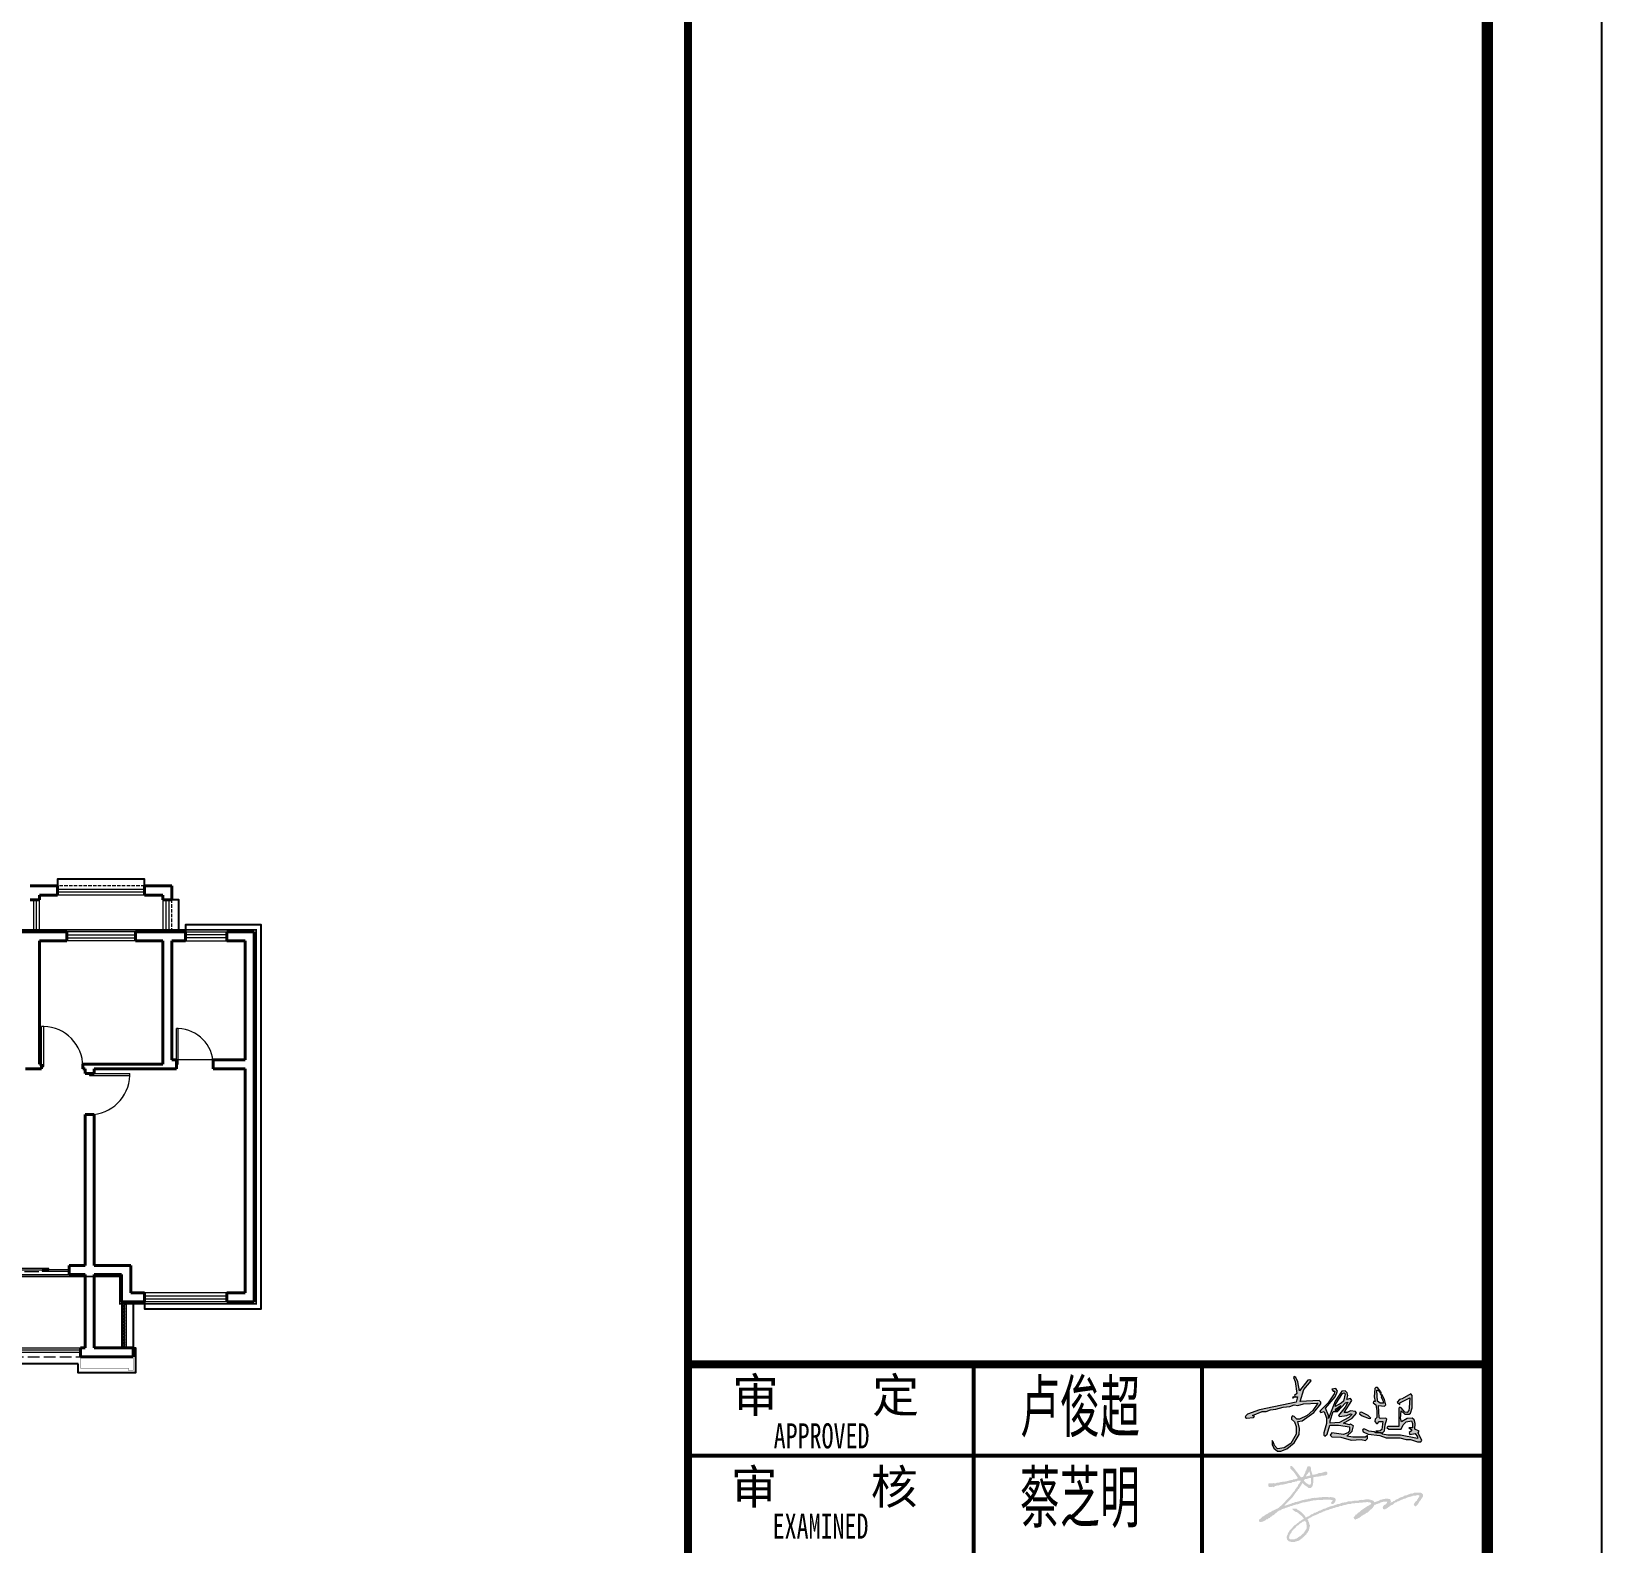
# Model space of a CAD drawing. Extents: x -518115 to 389031, y -231062 to 1628073.
# Drawn here: x 69376 to 83114, y 655088 to 668320 of the extents above; entities that cross this region are included whole.
import ezdxf

# ---------------------------------------------------------------- set-up
doc = ezdxf.new("R2010")
doc.units = 0
doc.header["$LTSCALE"] = 1000
doc.header["$MEASUREMENT"] = 0
doc.linetypes.add('DASH', pattern=[0.35, 0.25, -0.1])
for name, color, linetype, lineweight in [('WALL', 9, 'Continuous', 40), ('WINDOW', 144, 'Continuous', 15), ('平面-栏杆', 135, 'Continuous', 15), ('平面-看线', 45, 'Continuous', 15), ('签名', 7, 'Continuous', 18)]:
    doc.layers.add(name, color=color, linetype=linetype, lineweight=lineweight)
doc.layers.add('yichutu', color=7, linetype='Continuous', true_color=0xffffff, plot=False)
for name, color, linetype in [('图框', 140, 'Continuous'), ('图签文字', 147, 'Continuous'), ('看线', 251, 'Continuous')]:
    doc.layers.add(name, color=color, linetype=linetype)
doc.styles.add('建筑图签-1', font='', dxfattribs={"width": 0.7})
doc.styles.add('建筑图签-2', font='TXT.shx', dxfattribs={"width": 0.5, "bigfont": 'HZTXT.shx'})
doc.styles.get('建筑图签-1').set_extended_font_data('SimHei')

# ---------------------------------------------------------------- blocks, each defined once
blk = doc.blocks.new('ljc')
at = {"linetype": 'Continuous'}
h = blk.add_hatch(color=0, dxfattribs=at)
h.paths.add_polyline_path([(2022.8, 1567.7), (2018.8, 1563.7), (2019.8, 1561.7), (2023.8, 1561.7), (2021.8, 1551.7), (1954.8, 1537.7), (1932.8, 1529.7), (1929.8, 1526.7), (1928.8, 1524.7), (1930.8, 1522.7), (1943.8, 1523.7), (1945.8, 1525.7), (1941.8, 1527.7), (1959.8, 1534.7), (1966.8, 1534.7), (1974.8, 1537.7), (1984.8, 1538.7), (1997.8, 1542.7), (2009.8, 1543.7), (2017.8, 1546.7), (2024.8, 1545.7), (2034.8, 1548.7), (2060.8, 1549.7), (2051.8, 1536.7), (2041.8, 1527.7), (2027.8, 1520.7), (2022.8, 1520.7), (2017.8, 1525.7), (2014.8, 1526.7), (2012.8, 1524.7), (2012.8, 1520.7), (2018.8, 1515.7), (2021.8, 1507.7), (2021.8, 1493.7), (2011.8, 1476.7), (1999.8, 1468.7), (1987.8, 1466.7), (1981.8, 1472.7), (1979.8, 1479.7), (1977.8, 1481.7), (1977.8, 1474.7), (1980.8, 1467.7), (1987.8, 1462.7), (1993.8, 1462.7), (2004.8, 1466.7), (2017.8, 1477.7), (2026.8, 1492.7), (2027.8, 1503.7), (2024.8, 1516.7), (2032.8, 1517.7), (2053.8, 1532.7), (2066.8, 1548.7), (2066.8, 1551.7), (2063.8, 1554.7), (2028.8, 1552.7), (2035.8, 1574.7), (2048.8, 1590.7), (2046.8, 1592.7), (2042.8, 1591.7), (2027.8, 1572.7), (2024.8, 1588.7), (2020.8, 1596.7), (2017.8, 1598.7), (2016.8, 1596.7), (2019.8, 1589.7)])
h.paths.add_polyline_path([(2080.8, 1521.7), (2080.8, 1527.7), (2074.8, 1540.7), (2092.8, 1561.7), (2096.8, 1571.7), (2093.8, 1576.7), (2086.8, 1575.7), (2088.8, 1571.7), (2091.8, 1571.7), (2090.8, 1566.7), (2079.8, 1550.7), (2065.8, 1536.7), (2064.8, 1534.7), (2066.8, 1532.7), (2072.8, 1534.7), (2076.8, 1522.7), (2076.8, 1512.7), (2071.8, 1495.7), (2071.8, 1491.7), (2073.8, 1489.7), (2077.8, 1493.7), (2082.8, 1509.7), (2098.8, 1509.7), (2118.8, 1506.7), (2118.8, 1499.7), (2115.8, 1495.7), (2107.8, 1492.7), (2086.8, 1495.7), (2083.8, 1491.7), (2086.8, 1488.7), (2102.8, 1487.7), (2121.8, 1482.7), (2139.8, 1483.7), (2147.8, 1481.7), (2151.8, 1485.7), (2151.8, 1490.7), (2147.8, 1487.7), (2124.8, 1487.7), (2113.8, 1489.7), (2123.8, 1498.7), (2125.8, 1508.7), (2120.8, 1511.7), (2118.8, 1510.7), (2107.8, 1513.7), (2123.8, 1522.7), (2131.8, 1531.7), (2129.8, 1534.7), (2120.8, 1535.7), (2114.8, 1532.7), (2108.8, 1532.7), (2122.8, 1554.7), (2120.8, 1558.7), (2113.8, 1556.7), (2115.8, 1563.7), (2114.8, 1568.7), (2110.8, 1572.7), (2104.8, 1571.7), (2092.8, 1553.7)])
h.paths.add_polyline_path([(2088.8, 1534.7), (2096.8, 1534.7), (2111.8, 1550.7), (2115.8, 1551.7), (2110.8, 1542.7), (2098.8, 1527.7), (2100.8, 1525.7), (2113.8, 1527.7), (2120.8, 1530.7), (2123.8, 1529.7), (2117.8, 1523.7), (2100.8, 1514.7), (2083.8, 1513.7), (2083.8, 1517.7)], flags=16)
h.paths.add_polyline_path([(2092.8, 1536.7), (2094.8, 1539.7), (2102.8, 1545.7), (2095.8, 1536.7)], flags=16)
h.paths.add_polyline_path([(2092.8, 1543.7), (2093.8, 1548.7), (2105.8, 1567.7), (2108.8, 1568.7), (2110.8, 1566.7), (2107.8, 1553.7), (2103.8, 1549.7)], flags=16)
h.paths.add_polyline_path([(2140.8, 1533.7), (2137.8, 1532.7), (2136.8, 1530.7), (2141.8, 1526.7), (2154.8, 1521.7), (2157.8, 1522.7), (2152.8, 1527.7)])
h.paths.add_polyline_path([(2174.8, 1521.7), (2172.8, 1523.7), (2171.8, 1545.7), (2182.8, 1544.7), (2184.8, 1546.7), (2182.8, 1556.7), (2177.8, 1565.7), (2176.8, 1560.7), (2179.8, 1555.7), (2180.8, 1549.7), (2174.8, 1549.7), (2169.8, 1553.7), (2168.8, 1573.7), (2170.8, 1573.7), (2174.8, 1568.7), (2175.8, 1570.7), (2169.8, 1578.7), (2166.8, 1578.7), (2164.8, 1576.7), (2163.8, 1561.7), (2165.8, 1552.7), (2162.8, 1552.7), (2161.8, 1550.7), (2166.8, 1546.7), (2168.8, 1536.7), (2168.8, 1523.7), (2165.8, 1520.7), (2164.8, 1516.7), (2167.8, 1512.7), (2169.8, 1512.7), (2172.8, 1516.7), (2179.8, 1516.7), (2177.8, 1501.7), (2174.8, 1499.7), (2166.8, 1498.7), (2174.8, 1495.7), (2179.8, 1496.7), (2182.8, 1499.7), (2183.8, 1510.7), (2186.8, 1520.7), (2184.8, 1522.7)])
h.paths.add_polyline_path([(2232.8, 1541.7), (2232.8, 1563.7), (2230.8, 1566.7), (2214.8, 1557.7), (2209.8, 1556.7), (2205.8, 1551.7), (2210.8, 1547.7), (2210.8, 1550.7), (2228.8, 1559.7), (2227.8, 1541.7), (2226.8, 1536.7), (2223.8, 1532.7), (2219.8, 1533.7), (2212.8, 1541.7), (2210.8, 1542.7), (2208.8, 1540.7), (2208.8, 1507.7), (2188.8, 1507.7), (2186.8, 1505.7), (2190.8, 1502.7), (2212.8, 1502.7), (2216.8, 1510.7), (2221.8, 1515.7), (2231.8, 1517.7), (2233.8, 1512.7), (2233.8, 1504.7), (2226.8, 1504.7), (2231.8, 1501.7), (2231.8, 1499.7), (2227.8, 1496.7), (2228.8, 1492.7), (2238.8, 1494.7), (2242.8, 1488.7), (2242.8, 1485.7), (2211.8, 1491.7), (2188.8, 1491.7), (2178.8, 1493.7), (2175.8, 1495.7), (2166.8, 1495.7), (2163.8, 1497.7), (2153.8, 1498.7), (2146.8, 1502.7), (2143.8, 1502.7), (2142.8, 1500.7), (2143.8, 1497.7), (2152.8, 1493.7), (2173.8, 1490.7), (2185.8, 1486.7), (2210.8, 1486.7), (2221.8, 1483.7), (2229.8, 1483.7), (2242.8, 1479.7), (2248.8, 1479.7), (2250.8, 1481.7), (2243.8, 1495.7), (2245.8, 1498.7), (2237.8, 1502.7), (2238.8, 1512.7), (2236.8, 1519.7), (2232.8, 1522.7), (2223.8, 1521.7), (2213.8, 1515.7), (2211.8, 1521.7), (2212.8, 1535.7), (2219.8, 1529.7), (2227.8, 1529.7), (2229.8, 1531.7)])
at = {"color": 0, "linetype": 'Continuous', "elevation": 16426272}
for points in [[(1929.8, 1526.7), (1928.8, 1524.7), (1930.8, 1522.7), (1943.8, 1523.7), (1945.8, 1525.7), (1941.8, 1527.7), (1959.8, 1534.7), (1966.8, 1534.7), (1974.8, 1537.7), (1984.8, 1538.7), (1997.8, 1542.7), (2009.8, 1543.7), (2017.8, 1546.7), (2024.8, 1545.7), (2034.8, 1548.7), (2060.8, 1549.7), (2051.8, 1536.7), (2041.8, 1527.7), (2027.8, 1520.7), (2022.8, 1520.7), (2017.8, 1525.7), (2014.8, 1526.7), (2012.8, 1524.7), (2012.8, 1520.7), (2018.8, 1515.7), (2021.8, 1507.7), (2021.8, 1493.7), (2011.8, 1476.7), (1999.8, 1468.7), (1987.8, 1466.7), (1981.8, 1472.7), (1979.8, 1479.7), (1977.8, 1481.7), (1977.8, 1474.7), (1980.8, 1467.7), (1987.8, 1462.7), (1993.8, 1462.7), (2004.8, 1466.7), (2017.8, 1477.7), (2026.8, 1492.7), (2027.8, 1503.7), (2024.8, 1516.7), (2032.8, 1517.7), (2053.8, 1532.7), (2066.8, 1548.7), (2066.8, 1551.7), (2063.8, 1554.7), (2028.8, 1552.7), (2035.8, 1574.7), (2048.8, 1590.7), (2046.8, 1592.7), (2042.8, 1591.7), (2027.8, 1572.7), (2024.8, 1588.7), (2020.8, 1596.7), (2017.8, 1598.7), (2016.8, 1596.7), (2019.8, 1589.7), (2022.8, 1567.7), (2018.8, 1563.7), (2019.8, 1561.7), (2023.8, 1561.7), (2021.8, 1551.7), (1954.8, 1537.7), (1932.8, 1529.7), (1929.8, 1526.7)], [(2065.8, 1536.7), (2064.8, 1534.7), (2066.8, 1532.7), (2072.8, 1534.7), (2076.8, 1522.7), (2076.8, 1512.7), (2071.8, 1495.7), (2071.8, 1491.7), (2073.8, 1489.7), (2077.8, 1493.7), (2082.8, 1509.7), (2098.8, 1509.7), (2118.8, 1506.7), (2118.8, 1499.7), (2115.8, 1495.7), (2107.8, 1492.7), (2086.8, 1495.7), (2083.8, 1491.7), (2086.8, 1488.7), (2102.8, 1487.7), (2121.8, 1482.7), (2139.8, 1483.7), (2147.8, 1481.7), (2151.8, 1485.7), (2151.8, 1490.7), (2147.8, 1487.7), (2124.8, 1487.7), (2113.8, 1489.7), (2123.8, 1498.7), (2125.8, 1508.7), (2120.8, 1511.7), (2118.8, 1510.7), (2107.8, 1513.7), (2123.8, 1522.7), (2131.8, 1531.7), (2129.8, 1534.7), (2120.8, 1535.7), (2114.8, 1532.7), (2108.8, 1532.7), (2122.8, 1554.7), (2120.8, 1558.7), (2113.8, 1556.7), (2115.8, 1563.7), (2114.8, 1568.7), (2110.8, 1572.7), (2104.8, 1571.7), (2092.8, 1553.7), (2080.8, 1521.7), (2080.8, 1527.7), (2074.8, 1540.7), (2092.8, 1561.7), (2096.8, 1571.7), (2093.8, 1576.7), (2086.8, 1575.7), (2088.8, 1571.7), (2091.8, 1571.7), (2090.8, 1566.7), (2079.8, 1550.7), (2065.8, 1536.7)], [(2162.8, 1552.7), (2161.8, 1550.7), (2166.8, 1546.7), (2168.8, 1536.7), (2168.8, 1523.7), (2165.8, 1520.7), (2164.8, 1516.7), (2167.8, 1512.7), (2169.8, 1512.7), (2172.8, 1516.7), (2179.8, 1516.7), (2177.8, 1501.7), (2174.8, 1499.7), (2166.8, 1498.7), (2174.8, 1495.7), (2179.8, 1496.7), (2182.8, 1499.7), (2183.8, 1510.7), (2186.8, 1520.7), (2184.8, 1522.7), (2174.8, 1521.7), (2172.8, 1523.7), (2171.8, 1545.7), (2182.8, 1544.7), (2184.8, 1546.7), (2182.8, 1556.7), (2177.8, 1565.7), (2176.8, 1560.7), (2179.8, 1555.7), (2180.8, 1549.7), (2174.8, 1549.7), (2169.8, 1553.7), (2168.8, 1573.7), (2170.8, 1573.7), (2174.8, 1568.7), (2175.8, 1570.7), (2169.8, 1578.7), (2166.8, 1578.7), (2164.8, 1576.7), (2163.8, 1561.7), (2165.8, 1552.7), (2162.8, 1552.7)], [(2015.8, 1560.7), (2014.8, 1559.7), (2016.8, 1559.7), (2015.8, 1560.7)], [(2016.8, 1561.7), (2015.8, 1560.7), (2018.8, 1560.7), (2016.8, 1561.7)], [(2083.8, 1513.7), (2083.8, 1517.7), (2088.8, 1534.7), (2096.8, 1534.7), (2111.8, 1550.7), (2115.8, 1551.7), (2110.8, 1542.7), (2098.8, 1527.7), (2100.8, 1525.7), (2113.8, 1527.7), (2120.8, 1530.7), (2123.8, 1529.7), (2117.8, 1523.7), (2100.8, 1514.7), (2083.8, 1513.7)], [(2092.8, 1543.7), (2093.8, 1548.7), (2105.8, 1567.7), (2108.8, 1568.7), (2110.8, 1566.7), (2107.8, 1553.7), (2103.8, 1549.7), (2092.8, 1543.7)], [(2092.8, 1536.7), (2094.8, 1539.7), (2102.8, 1545.7), (2095.8, 1536.7), (2092.8, 1536.7)], [(2143.8, 1502.7), (2142.8, 1500.7), (2143.8, 1497.7), (2152.8, 1493.7), (2173.8, 1490.7), (2185.8, 1486.7), (2210.8, 1486.7), (2221.8, 1483.7), (2229.8, 1483.7), (2242.8, 1479.7), (2248.8, 1479.7), (2250.8, 1481.7), (2243.8, 1495.7), (2245.8, 1498.7), (2237.8, 1502.7), (2238.8, 1512.7), (2236.8, 1519.7), (2232.8, 1522.7), (2223.8, 1521.7), (2213.8, 1515.7), (2211.8, 1521.7), (2212.8, 1535.7), (2219.8, 1529.7), (2227.8, 1529.7), (2229.8, 1531.7), (2232.8, 1541.7), (2232.8, 1563.7), (2230.8, 1566.7), (2214.8, 1557.7), (2209.8, 1556.7), (2205.8, 1551.7), (2210.8, 1547.7), (2210.8, 1550.7), (2228.8, 1559.7), (2227.8, 1541.7), (2226.8, 1536.7), (2223.8, 1532.7), (2219.8, 1533.7), (2212.8, 1541.7), (2210.8, 1542.7), (2208.8, 1540.7), (2208.8, 1507.7), (2188.8, 1507.7), (2186.8, 1505.7), (2190.8, 1502.7), (2212.8, 1502.7), (2216.8, 1510.7), (2221.8, 1515.7), (2231.8, 1517.7), (2233.8, 1512.7), (2233.8, 1504.7), (2226.8, 1504.7), (2231.8, 1501.7), (2231.8, 1499.7), (2227.8, 1496.7), (2228.8, 1492.7), (2238.8, 1494.7), (2242.8, 1488.7), (2242.8, 1485.7), (2211.8, 1491.7), (2188.8, 1491.7), (2178.8, 1493.7), (2175.8, 1495.7), (2166.8, 1495.7), (2163.8, 1497.7), (2153.8, 1498.7), (2146.8, 1502.7), (2143.8, 1502.7)], [(2176.8, 1568.7), (2175.8, 1569.7), (2174.8, 1566.7), (2176.8, 1564.7), (2176.8, 1568.7)], [(2137.8, 1532.7), (2136.8, 1530.7), (2141.8, 1526.7), (2154.8, 1521.7), (2157.8, 1522.7), (2152.8, 1527.7), (2140.8, 1533.7), (2137.8, 1532.7)]]:
    blk.add_lwpolyline(points, dxfattribs=at)
blk = doc.blocks.new('TK')
at = {"layer": '签名'}
h = blk.add_hatch(color=2, dxfattribs=at)
h.dxf.hatch_style = 1
h.paths.add_polyline_path([(546890, 502532), (546890, 502538), (546896, 502544), (546894, 502548), (546902, 502554), (546918, 502578), (546928, 502542)], flags=16)
h.paths.add_polyline_path([(546872, 502494), (546872, 502500), (546882, 502510), (546892, 502510), (546918, 502518), (546932, 502518), (546934, 502480), (546930, 502466), (546926, 502462), (546914, 502460), (546886, 502478)], flags=16)
h.paths.add_polyline_path([(546740, 501992), (546746, 502022), (546754, 502030), (546754, 502038), (546762, 502042), (546766, 502058), (546772, 502060), (546784, 502074), (546792, 502078), (546810, 502102), (546820, 502104), (546836, 502120), (546848, 502126), (546856, 502136), (546872, 502140), (546878, 502146), (546882, 502146), (546884, 502138), (546890, 502132), (546892, 502114), (546896, 502106), (546894, 502076), (546864, 502032), (546860, 502032), (546836, 502008), (546832, 502008), (546804, 501988), (546796, 501988), (546788, 501982), (546750, 501982)], flags=16)
h.paths.add_polyline_path([(546720, 502002), (546718, 502000), (546724, 501980), (546738, 501966), (546758, 501960), (546790, 501958), (546794, 501962), (546824, 501970), (546838, 501978), (546844, 501986), (546854, 501990), (546864, 502002), (546868, 502000), (546870, 502006), (546892, 502026), (546892, 502030), (546900, 502038), (546914, 502062), (546920, 502092), (546926, 502102), (546918, 502112), (546914, 502134), (546910, 502138), (546908, 502148), (546902, 502154), (546902, 502160), (546908, 502160), (546920, 502170), (546936, 502176), (546942, 502184), (546950, 502184), (546958, 502190), (546980, 502196), (546984, 502202), (546990, 502202), (547008, 502212), (547016, 502212), (547018, 502216), (547028, 502218), (547040, 502226), (547048, 502226), (547056, 502232), (547092, 502242), (547096, 502246), (547116, 502250), (547126, 502256), (547134, 502256), (547160, 502266), (547170, 502266), (547190, 502276), (547200, 502274), (547212, 502280), (547236, 502284), (547240, 502288), (547246, 502286), (547252, 502290), (547280, 502292), (547288, 502296), (547424, 502308), (547446, 502306), (547456, 502302), (547460, 502296), (547456, 502288), (547448, 502286), (547440, 502278), (547428, 502274), (547366, 502232), (547358, 502222), (547346, 502216), (547338, 502206), (547334, 502206), (547330, 502198), (547322, 502198), (547318, 502194), (547322, 502190), (547306, 502176), (547308, 502164), (547320, 502154), (547328, 502160), (547336, 502160), (547346, 502168), (547354, 502170), (547382, 502192), (547392, 502196), (547396, 502202), (547404, 502202), (547418, 502214), (547426, 502216), (547474, 502260), (547484, 502278), (547492, 502286), (547498, 502284), (547504, 502290), (547522, 502294), (547524, 502298), (547532, 502298), (547540, 502304), (547568, 502312), (547600, 502312), (547596, 502300), (547588, 502290), (547572, 502282), (547560, 502264), (547564, 502248), (547572, 502244), (547582, 502244), (547588, 502252), (547594, 502252), (547636, 502282), (547650, 502286), (547668, 502304), (547684, 502308), (547690, 502316), (547694, 502314), (547746, 502338), (547754, 502338), (547780, 502350), (547820, 502360), (547824, 502364), (547846, 502364), (547866, 502370), (547880, 502366), (547880, 502356), (547870, 502344), (547870, 502338), (547862, 502330), (547858, 502320), (547846, 502312), (547832, 502290), (547836, 502278), (547844, 502270), (547852, 502272), (547874, 502298), (547880, 502312), (547894, 502328), (547894, 502332), (547902, 502340), (547912, 502358), (547912, 502374), (547900, 502388), (547882, 502392), (547834, 502390), (547818, 502382), (547808, 502384), (547770, 502368), (547748, 502364), (547740, 502356), (547712, 502348), (547686, 502332), (547676, 502330), (547662, 502318), (547656, 502318), (547650, 502312), (547626, 502302), (547632, 502314), (547624, 502334), (547612, 502334), (547606, 502338), (547586, 502338), (547540, 502328), (547526, 502320), (547486, 502306), (547480, 502318), (547464, 502326), (547456, 502324), (547452, 502330), (547428, 502332), (547396, 502330), (547390, 502326), (547370, 502328), (547356, 502326), (547350, 502322), (547314, 502322), (547302, 502318), (547298, 502320), (547290, 502314), (547270, 502316), (547250, 502312), (547244, 502308), (547194, 502300), (547190, 502294), (547164, 502290), (547132, 502278), (547092, 502268), (547086, 502262), (547082, 502264), (547058, 502252), (547046, 502250), (547008, 502232), (547002, 502232), (546988, 502222), (546982, 502222), (546974, 502216), (546966, 502216), (546944, 502202), (546934, 502200), (546924, 502190), (546918, 502190), (546914, 502184), (546908, 502184), (546888, 502172), (546874, 502194), (546850, 502218), (546826, 502236), (546816, 502240), (546804, 502252), (546772, 502252), (546768, 502248), (546782, 502232), (546804, 502220), (546810, 502220), (546854, 502184), (546868, 502166), (546868, 502160), (546852, 502152), (546838, 502140), (546830, 502138), (546822, 502128), (546812, 502124), (546802, 502112), (546792, 502108), (546744, 502058), (546728, 502028), (546728, 502020), (546722, 502014)])
h.paths.add_polyline_path([(546478, 502154), (546476, 502152), (546476, 502142), (546486, 502134), (546508, 502136), (546536, 502150), (546540, 502156), (546554, 502158), (546564, 502168), (546572, 502170), (546580, 502180), (546592, 502184), (546596, 502192), (546602, 502192), (546642, 502226), (546646, 502226), (546652, 502234), (546664, 502236), (546682, 502248), (546694, 502250), (546714, 502260), (546726, 502260), (546732, 502266), (546746, 502268), (546752, 502274), (546772, 502276), (546786, 502284), (546790, 502282), (546794, 502286), (546818, 502290), (546864, 502306), (546876, 502306), (546958, 502324), (546964, 502322), (546994, 502328), (547034, 502326), (547040, 502330), (547092, 502330), (547124, 502324), (547120, 502316), (547110, 502308), (547108, 502298), (547114, 502290), (547124, 502290), (547142, 502308), (547150, 502330), (547144, 502342), (547124, 502350), (547102, 502352), (547090, 502348), (547082, 502352), (547034, 502352), (547014, 502348), (547004, 502350), (546994, 502346), (546984, 502348), (546976, 502344), (546968, 502346), (546934, 502342), (546922, 502336), (546914, 502338), (546898, 502332), (546872, 502330), (546868, 502326), (546866, 502328), (546810, 502310), (546792, 502308), (546784, 502302), (546766, 502300), (546764, 502296), (546698, 502274), (546714, 502294), (546772, 502352), (546804, 502398), (546816, 502410), (546818, 502420), (546826, 502424), (546858, 502474), (546874, 502458), (546900, 502442), (546910, 502432), (546928, 502430), (546940, 502440), (546948, 502452), (546946, 502456), (546950, 502464), (546954, 502496), (546954, 502516), (546950, 502520), (546952, 502524), (546964, 502528), (546970, 502526), (546976, 502530), (546996, 502530), (547002, 502534), (547012, 502532), (547022, 502538), (547062, 502542), (547076, 502552), (547076, 502566), (547068, 502574), (547054, 502574), (547020, 502562), (547006, 502564), (546986, 502554), (546946, 502546), (546934, 502582), (546930, 502616), (546918, 502622), (546904, 502620), (546900, 502616), (546892, 502590), (546884, 502578), (546882, 502568), (546862, 502526), (546856, 502528), (546852, 502524), (546842, 502528), (546776, 502614), (546764, 502624), (546756, 502624), (546750, 502620), (546752, 502602), (546786, 502566), (546820, 502516), (546808, 502514), (546804, 502510), (546776, 502506), (546772, 502502), (546762, 502502), (546718, 502490), (546712, 502492), (546710, 502488), (546668, 502484), (546652, 502478), (546634, 502478), (546622, 502472), (546610, 502472), (546604, 502476), (546600, 502472), (546562, 502472), (546558, 502468), (546558, 502450), (546566, 502440), (546600, 502442), (546608, 502438), (546614, 502446), (546638, 502454), (546644, 502452), (546666, 502460), (546686, 502460), (546692, 502464), (546700, 502464), (546704, 502468), (546710, 502466), (546742, 502476), (546750, 502474), (546766, 502478), (546770, 502484), (546788, 502484), (546798, 502490), (546806, 502488), (546812, 502494), (546838, 502496), (546842, 502494), (546842, 502488), (546832, 502476), (546830, 502468), (546822, 502462), (546816, 502446), (546798, 502424), (546786, 502402), (546778, 502396), (546750, 502358), (546674, 502280), (546644, 502254), (546592, 502230), (546578, 502220), (546564, 502216), (546556, 502208), (546534, 502198), (546518, 502184), (546510, 502184), (546492, 502164)])
at = {"layer": '图框'}
blk.add_lwpolyline([(465375, 548714), (549475, 548714), (549475, 489314), (465375, 489314)], close=True, dxfattribs=at)
blk.add_lwpolyline([(465375, 548714), (549475, 548714), (549475, 489314), (465375, 489314)], close=True, dxfattribs=at)
at = {"layer": '图框', "const_width": 100}
blk.add_lwpolyline([(548475, 490314), (548475, 547714), (467875, 547714), (467875, 490314)], close=True, dxfattribs=at)
at = {"layer": '图框'}
for points, const_width in [([(541480, 490314), (541480, 547714)], 70), ([(548480, 503514), (541480, 503514)], 70), ([(541480, 503514), (548480, 503514)], 70), ([(543979, 497114), (543980, 503514)], 35), ([(545980, 497114), (545980, 503514)], 35), ([(541480, 502714), (548480, 502714)], 35)]:
    blk.add_lwpolyline(points, dxfattribs=dict(at, const_width=const_width))
at = {"layer": '签名', "color": 2, "xscale": 4.799999999813735, "yscale": 4.799999999813735, "zscale": 4.799999999813735}
blk.add_blockref('ljc', (537099, 495734, -78846106), dxfattribs=at)
at = {"layer": '图框', "style": '建筑图签-1', "width": 0.7}
for s, p in [('APPROVED ', (542231, 502778)), ('EXAMINED  ', (542222, 501988, -1799))]:
    blk.add_text(s, height=220, dxfattribs=at).set_placement(p)
at = {"layer": '图签文字', "color": 7, "style": '建筑图签-1'}
for s, p in [('审    定', (541868, 503093)), ('审    核', (541855, 502291))]:
    blk.add_text(s, height=300, dxfattribs=at).set_placement(p)
at = {"layer": '图签文字', "color": 1, "style": '建筑图签-2', "width": 0.7}
for s, p in [('卢俊超', (544386, 502876)), ('蔡芝明', (544386, 502085))]:
    blk.add_text(s, height=500, dxfattribs=at).set_placement(p)
blk = doc.blocks.new('yct-841-594-84100-59399.9999999999-100-1000.0')
at = {"layer": 'yichutu', "color": 7, "true_color": 0xffffff}
blk.add_lwpolyline([(0, 0), (0, 59400), (84100, 59400), (84100, 0)], close=True, dxfattribs=at)
blk = doc.blocks.new('A$C25D815C1')
at = {"color": 30, "const_width": 8}
blk.add_lwpolyline([(47700, -10910), (47700, -11210), (47600, -11210), (47600, -11160), (46550, -11160), (46550, -10910)], dxfattribs=at)
at = {"layer": 'WALL', "color": 7}
for p, q in [((46050, -610), (45450, -610)), ((46050, -810), (46050, -610)), ((48550, -610), (47950, -610)), ((47950, -810), (47950, -610)), ((48550, -610), (48550, -910)), ((45450, -910), (45650, -910)), ((46050, -810), (45650, -810)), ((45650, -910), (45650, -810)), ((48350, -810), (47950, -810)), ((48350, -810), (48350, -910)), ((48550, -910), (48350, -910)), ((45550, -1610), (45100, -1610)), ((46250, -1610), (45550, -1610)), ((46250, -1810), (46250, -1610)), ((48450, -1610), (47750, -1610)), ((47750, -1610), (47750, -1810)), ((48850, -1610), (48450, -1610)), ((48850, -1810), (48850, -1610)), ((50350, -1610), (49750, -1610)), ((49750, -1610), (49750, -1810)), ((50350, -4510), (50350, -1610)), ((45650, -4510), (45650, -1810)), ((45650, -1810), (46250, -1810)), ((47750, -1810), (48350, -1810)), ((48350, -1810), (48350, -4510)), ((48550, -1810), (48550, -4410)), ((48550, -1810), (48850, -1810)), ((49750, -1810), (50150, -1810)), ((50150, -4410), (50150, -1810)), ((48650, -4410), (48550, -4410)), ((48650, -4610), (48650, -4410)), ((50150, -4410), (49450, -4410)), ((49450, -4410), (49450, -4610)), ((45350, -4610), (45550, -4610)), ((45550, -4610), (45700, -4610)), ((45700, -4510), (45650, -4510)), ((45700, -4610), (45700, -4510)), ((46750, -4510), (46600, -4510)), ((46600, -4510), (46600, -4610)), ((46600, -4610), (46650, -4610)), ((46650, -4610), (46650, -4710)), ((46650, -4710), (46850, -4710)), ((48350, -4510), (46750, -4510)), ((46850, -4710), (46850, -4610)), ((48450, -4610), (46850, -4610)), ((48450, -4610), (48650, -4610)), ((49450, -4610), (50150, -4610)), ((50150, -9510), (50150, -4610)), ((50350, -9710), (50350, -4510)), ((46850, -5610), (46650, -5610)), ((46650, -5610), (46650, -8910)), ((46850, -8910), (46850, -5610)), ((46650, -8910), (46300, -8910)), ((46300, -8910), (46300, -9110)), ((46850, -8910), (47650, -8910)), ((47650, -9510), (47650, -8910)), ((46300, -9110), (46650, -9110)), ((46650, -10710), (46650, -9110)), ((46850, -10710), (46850, -9110)), ((46850, -9110), (47450, -9110)), ((47450, -9710), (47450, -9110)), ((47950, -9510), (47650, -9510)), ((47950, -9710), (47950, -9510)), ((50150, -9510), (49750, -9510)), ((49750, -9510), (49750, -9710)), ((47450, -9710), (47950, -9710)), ((49750, -9710), (50350, -9710)), ((46550, -10710), (46650, -10710)), ((46550, -10710), (46550, -10910)), ((46550, -10910), (46750, -10910)), ((46750, -10910), (47700, -10910)), ((46850, -10710), (47700, -10710)), ((47700, -10710), (47700, -10910))]:
    blk.add_line(p, q, dxfattribs=at)
at = {"layer": 'WINDOW'}
for p, q in [((46250, -1610), (46250, -1810)), ((47750, -1610), (46250, -1610)), ((46250, -1677), (47750, -1677)), ((47750, -1810), (47750, -1610)), ((46250, -1744), (47750, -1744)), ((47750, -1810), (46250, -1810)), ((45745, -3683), (45700, -3683)), ((45700, -4560), (45700, -3683)), ((45745, -4560), (45745, -3683)), ((48690, -3730), (48650, -3730)), ((48650, -4510), (48650, -3730)), ((48690, -4510), (48690, -3730)), ((49450, -4410), (48650, -4410)), ((45700, -4560), (45745, -4560)), ((46750, -4710), (46750, -4755)), ((46750, -4710), (47628, -4710)), ((46750, -4755), (47628, -4755)), ((47628, -4755), (47628, -4710)), ((48650, -4510), (48690, -4510)), ((44200, -9110), (46300, -9110)), ((45854, -8980), (45250, -8980)), ((45250, -9010), (45854, -9010)), ((45640, -9048), (45328, -9048)), ((45709, -9010), (45709, -9038)), ((46300, -9010), (45709, -9010)), ((45709, -9038), (46300, -9038)), ((45854, -9010), (45854, -8980)), ((46300, -9010), (46300, -9049)), ((46300, -9038), (46300, -9010)), ((47950, -9510), (47950, -9710)), ((49750, -9510), (47950, -9510)), ((47950, -9577), (49750, -9577)), ((49750, -9710), (49750, -9510)), ((47950, -9644), (49750, -9644)), ((49750, -9710), (47950, -9710))]:
    blk.add_line(p, q, dxfattribs=at)
at = {"layer": 'WINDOW', "extrusion": (0, 0, -1)}
for p, q in [((48850, -1810), (48850, -1610)), ((48850, -1610), (49750, -1610)), ((49750, -1677), (48850, -1677)), ((49750, -1610), (49750, -1810)), ((49750, -1744), (48850, -1744)), ((48850, -1810), (49750, -1810)), ((47450, -9710), (47550, -9710)), ((47450, -9710), (47450, -10710)), ((47483, -10710), (47483, -9710)), ((47483, -9710), (47517, -9774)), ((47483, -9778), (47517, -9842)), ((47483, -9846), (47517, -9910)), ((47483, -9914), (47517, -9978)), ((47517, -10710), (47517, -9710)), ((47550, -9710), (47550, -10710)), ((47483, -9982), (47517, -10046)), ((47483, -10050), (47517, -10114)), ((47483, -10118), (47517, -10182)), ((47483, -10186), (47517, -10250)), ((47483, -10254), (47517, -10318)), ((47483, -10322), (47517, -10386)), ((47483, -10390), (47517, -10454)), ((47483, -10458), (47517, -10522)), ((47483, -10526), (47517, -10590)), ((47483, -10594), (47517, -10658)), ((47550, -10710), (47450, -10710)), ((47483, -10662), (47508, -10710))]:
    blk.add_line(p, q, dxfattribs=at)
at = {"layer": 'WINDOW'}
for centre, radius, start, end in [((45723, -4560), 878, 360, 88.5307), ((48670, -4510), 780, 360, 88.5307), ((46750, -4733), 878, 270, 358.5307)]:
    blk.add_arc(centre, radius, start, end, dxfattribs=at)
at = {"layer": '平面-栏杆'}
for points in [[(46050, -680), (47950, -680)], [(45520, -910), (45520, -1610)], [(45580, -910), (45580, -1610)], [(46050, -740), (47950, -740)], [(48420, -910), (48420, -1610)], [(48480, -910), (48480, -1610)], [(41900, -10760), (46550, -10760)], [(41900, -10810), (46550, -10810)]]:
    blk.add_lwpolyline(points, dxfattribs=at)
at = {"layer": '平面-看线'}
blk.add_line((45650, -1610), (45650, -910), dxfattribs=at)
at = {"layer": '平面-看线', "linetype": 'DASH', "ltscale": 0.3}
blk.add_line((48550, -1610), (48550, -910), dxfattribs=at)
blk.add_lwpolyline([(47950, -610), (46050, -610)], dxfattribs=at)
at = {"layer": '平面-看线'}
for points in [[(47950, -810), (46050, -810)], [(48350, -910), (48350, -1610)], [(41900, -10710), (46550, -10710)]]:
    blk.add_lwpolyline(points, dxfattribs=at)
at = {"layer": '平面-看线', "linetype": 'DASH'}
blk.add_lwpolyline([(41900, -10910), (46550, -10910)], dxfattribs=at)
at = {"layer": '看线', "color": 202, "ltscale": 0.5}
for points in [[(47950, -610), (47950, -460), (46050, -460), (46050, -610)], [(48700, -1610), (48700, -910), (48550, -910)], [(47700, -9710), (47700, -10710)], [(46500, -11060), (41900, -11060)]]:
    blk.add_lwpolyline(points, dxfattribs=at)
at = {"layer": '看线', "color": 201}
for points in [[(47950, -9710), (47950, -9860), (50500, -9860), (50500, -1460), (48850, -1460), (48850, -1610)], [(47700, -10710), (47750, -10710), (47750, -11260), (46500, -11260), (46500, -11060)]]:
    blk.add_lwpolyline(points, dxfattribs=at)
blk = doc.blocks.new('A$C0281008A')
at = {"color": 5, "linetype": 'DASH', "ltscale": 0.4, "const_width": 15}
blk.add_lwpolyline([(16136, -2936), (18664, -2936), (18664, -3176), (19856, -3176), (19856, 96), (16576, 96)], dxfattribs=at)

msp = doc.modelspace()

# ---------------------------------------------------------------- block references
for name, p in [('TK', (-466360.9, 153143.3)), ('A$C0281008A', (51485.2, 660362.1))]:
    msp.add_blockref(name, p)
at = {"xscale": 0.4, "yscale": 0.4, "zscale": 0.4}
msp.add_blockref('A$C25D815C1', (51185.1, 661086.3), dxfattribs=at)
at = {"layer": 'yichutu'}
msp.add_blockref('yct-841-594-84100-59399.9999999999-100-1000.0', (-985.9, 642457), dxfattribs=at)

doc.saveas('drawing.dxf')
